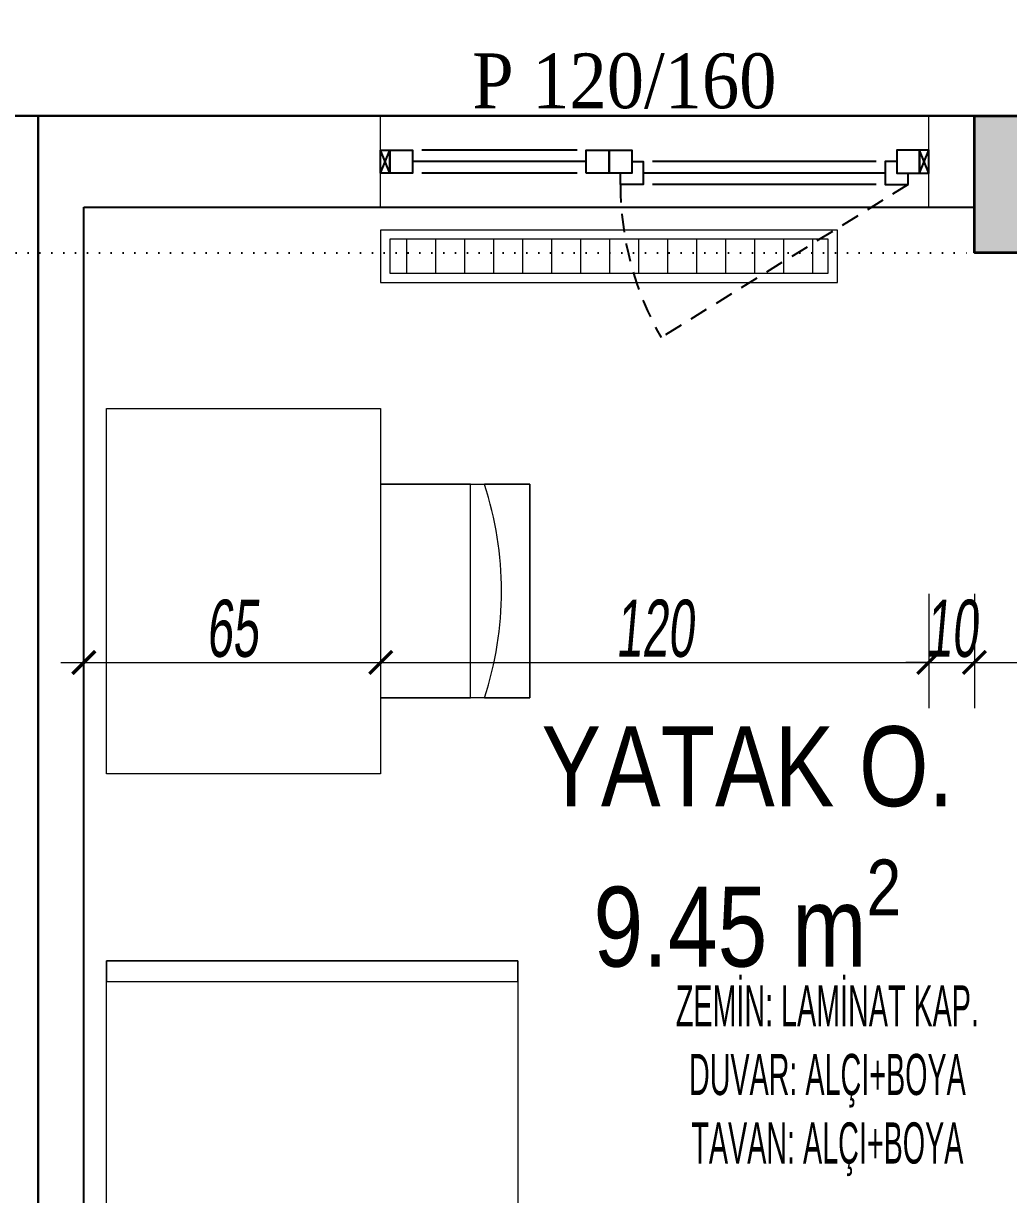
# Model space of a CAD drawing. Header units: millimetres. Extents: x -2145 to 33996, y -835 to 2363.
# Drawn here: x 15086.3 to 15302, y 603.4 to 859.9 of the extents above; entities that cross this region are included whole.
import ezdxf

# ---------------------------------------------------------------- set-up
doc = ezdxf.new("R2010")
doc.units = ezdxf.units.MM
for name, pattern in [('DASHDOT', [1, 0.5, -0.25, 0, -0.25]), ('DOT', [0.25, 0, -0.25]), ('HIDDEN', [9.525, 6.35, -3.175]), ('KESIK', [0.325, 0.2, -0.125])]:
    doc.linetypes.add(name, pattern=pattern)
for name, color, linetype in [('0 @ 1', 7, 'Continuous'), ('m_doğrama_aluminyum', 105, 'Continuous'), ('NET_KİRİŞ', 253, 'DOT'), ('NET_POZ', 41, 'Continuous'), ('T-MAH-AD', 7, 'Continuous')]:
    doc.layers.add(name, color=color, linetype=linetype)
doc.layers.add('ALAN', color=3, linetype='Continuous', lineweight=25, plot=False)
for name, color, linetype, lineweight in [('EMSAL HESAP', 1, 'Continuous', 30), ('MM-TEFRIS', 173, 'Continuous', 5), ('NET_AKS', 251, 'DASHDOT', 9), ('NET_DUVAR', 150, 'Continuous', 18), ('NET_IZDUSUM', 251, 'HIDDEN', 5), ('NET_KOLON_TARAMA', 8, 'Continuous', 0), ('NET_RADYATOR', 30, 'Continuous', 0), ('NET_TAŞIYICI', 1, 'Continuous', 35), ('NET_ÖLÇÜ DIŞ', 235, 'Continuous', 9), ('NET_ÖLÇÜ İÇ', 54, 'Continuous', 9), ('TEFRIS_TWA', 173, 'Continuous', 9)]:
    doc.layers.add(name, color=color, linetype=linetype, lineweight=lineweight)
doc.layers.add('TEFRIS_YENI_TWA', color=7, linetype='Continuous', true_color=0xb5b5b5)
doc.styles.add('ARIALTR', font='arial.ttf', dxfattribs={"width": 0.8, "height": 22.5})
doc.styles.add('BODRUM', font='swisscl.ttf', dxfattribs={"width": 0.8, "oblique": 5})
doc.styles.get("Standard").update_dxf_attribs({"font": 'arial.ttf'})
doc.styles.add('TGS SAYILAR', font='times.ttf', dxfattribs={"width": 0.7})
doc.dimstyles.new('olcu-50', dxfattribs={"dimscale": 0, "dimtxt": 12.5, "dimasz": 5, "dimexe": 10, "dimexo": 10, "dimgap": 1, "dimtad": 1, "dimdec": 1, "dimzin": 12, "dimtxsty": 'BODRUM', "dimblk": 'ARCHTICK', "dimcen": 8, "dimdle": 5, "dimclrd": 256, "dimclre": 256, "dimclrt": 256, "dimadec": 0, "dimazin": 2, "dimtfac": 1, "dimtdec": 1, "dimtix": 1, "dimtmove": 0, "dimatfit": 3, "dimldrblk": 'ARCHTICK', "dimfxl": 15, "dimfxlon": 1, "dimlwd": -1, "dimlwe": -1, "dimarcsym": 0})

# ---------------------------------------------------------------- blocks, each defined once
blk = doc.blocks.new('*U609')
at = {"layer": 'MM-TEFRIS'}
blk.add_line((30.69, 34.62), (45, 34.62), dxfattribs=at)
for points in [[(-45, 95), (-95, 95), (-95, 45), (-45, 45)], [(45, 95), (45, 90), (-45, 90), (-45, 95)], [(-45, 95), (45, 95), (45, -95), (-45, -95)], [(-45, 95), (45, 95), (45, -95), (-45, -95)], [(45, -95), (45, -90.5), (-45, -90.5), (-45, -95)]]:
    blk.add_lwpolyline(points, close=True, dxfattribs=at)
blk.add_lwpolyline([(-33.02, 78.3, -0.414214), (-29.02, 82.3), (29.02, 82.3, -0.414214), (33.02, 78.3), (33.02, 50.74, -0.414214), (29.02, 46.74), (-29.02, 46.74, -0.414214), (-33.02, 50.74)], format="xyb", close=True, dxfattribs=at)
blk.add_lwpolyline([(30.69, 34.62), (-30, -0.62), (-45, 17.38), (28.74, 34.62), (30.69, 34.62)], dxfattribs=at)
blk = doc.blocks.new('*U537')
at = {"layer": 'TEFRIS_TWA', "lineweight": 9}
for p, q in [((-40, 27.5), (40, 27.5)), ((-40, -32.5), (-40, 27.5)), ((40, 27.5), (40, -32.5)), ((40, -32.5), (-40, -32.5)), ((-23.38, -32.5), (-23.38, -52.15)), ((23.38, -52.15), (23.38, -32.5)), ((-23.38, -52.15), (23.38, -52.15)), ((-23.38, -55.25), (-23.38, -65.15)), ((23.38, -65.15), (23.38, -55.25)), ((-23.38, -65.15), (23.38, -65.15))]:
    blk.add_line(p, q, dxfattribs=at)
at = {"layer": 'TEFRIS_TWA'}
for p, q in [((-40, 27.5), (40, 27.5)), ((-40, -32.5), (-40, 27.5)), ((40, 27.5), (40, -32.5)), ((-23.38, -32.5), (-40, -32.5)), ((-23.38, -65.15), (-23.38, -32.5)), ((40, -32.5), (23.38, -32.5)), ((23.38, -32.5), (23.38, -65.15)), ((23.38, -65.15), (-23.38, -65.15))]:
    blk.add_line(p, q, dxfattribs=at)
at = {"layer": 'TEFRIS_TWA', "lineweight": 9}
blk.add_arc((0, 16.37), 75.33, 251.9236, 288.0764, dxfattribs=at)
blk = doc.blocks.new('A$Cec846f78')
at = {"layer": 'NET_TAŞIYICI'}
blk.add_lwpolyline([(-625, 950), (-625, 980), (-545, 980), (-545, 950)], close=True, dxfattribs=at)
blk = doc.blocks.new('A$Ca5374770')
at = {"layer": 'NET_KOLON_TARAMA'}
h = blk.add_hatch(dxfattribs=at)
h.set_pattern_fill('ANSI33', color=256)
h.paths.add_polyline_path([(1115, 0), (1115, 235), (1090, 235), (1090, 225), (1090, 0)])
h.paths.add_polyline_path([(890, 0), (890, 225), (890, 235), (865, 235), (865, 0)])
h.paths.add_polyline_path([(1580, 30), (1580, 0), (1660, 0), (1660, 30)])
h.paths.add_polyline_path([(1620, 455), (1620, 385), (1660, 385), (1660, 455)])
h.paths.add_polyline_path([(80, 950), (80, 980), (0, 980), (0, 950)])
h.paths.add_polyline_path([(1580, 980), (1580, 950), (1660, 950), (1660, 980)])
h.paths.add_polyline_path([(1035, 980), (1035, 950), (1115, 950), (1115, 980)])
h.paths.add_polyline_path([(625, 950), (625, 980), (545, 980), (545, 950)])
h.paths.add_polyline_path([(80, 0), (80, 30), (0, 30), (0, 0)])
h.paths.add_polyline_path([(1051, 425), (1051, 385), (1121, 385), (1121, 425)])
h.paths.add_polyline_path([(609, 385), (609, 425), (539, 425), (539, 385)])
h.paths.add_polyline_path([(585, 0), (585, 30), (505, 30), (505, 0)])
h.paths.add_polyline_path([(40, 385), (40, 455), (0, 455), (0, 385)])
at = {"layer": 'NET_TAŞIYICI', "xscale": -1}
blk.add_blockref('A$Cec846f78', (0, 0), dxfattribs=at)
blk = doc.blocks.new('A$C376B3C2F')
at = {"layer": 'TEFRIS_TWA'}
h = blk.add_hatch(dxfattribs=at)
h.set_pattern_fill('ANSI31', color=256, scale=2, angle=45)
h.set_pattern_definition([(90, (-446290.603, -4424726.5194), (-6.35, 0), [])])
h.paths.add_polyline_path([(48, 2), (-48, 2), (-48, 9.45), (48, 9.45)])
for points in [[(50, 0), (-50, 0), (-50, 11.45), (50, 11.45)], [(48, 2), (-48, 2), (-48, 9.45), (48, 9.45)]]:
    blk.add_lwpolyline(points, close=True, dxfattribs=at)
blk = doc.blocks.new('A$C5ec6af74')
at = {"layer": 'NET_AKS', "ltscale": 75}
blk.add_line((1125, 980), (-1195, 980), dxfattribs=at)
blk = doc.blocks.new('_ArchTick')
at = {"color": 0, "linetype": 'ByBlock', "const_width": 0.15}
blk.add_lwpolyline([(-0.5, -0.5), (0.5, 0.5)], dxfattribs=at)
blk = doc.blocks.new('*D945')
at = {"layer": 'Defpoints', "color": 0, "transparency": 16777216}
for p in [(15099.48, 819.61), (15164.48, 819.61), (15164.48, 719.95)]:
    blk.add_point(p, dxfattribs=at)
at = {"layer": 'NET_ÖLÇÜ İÇ', "transparency": 16777216}
for p, q in [((15099.48, 734.95), (15099.48, 709.95)), ((15164.48, 734.95), (15164.48, 709.95)), ((15094.48, 719.95), (15169.48, 719.95))]:
    blk.add_line(p, q, dxfattribs=at)
at = {"layer": 'NET_ÖLÇÜ İÇ', "transparency": 16777216, "xscale": 5, "yscale": 5, "zscale": 5, "rotation": 180}
blk.add_blockref('_ArchTick', (15099.48, 719.95), dxfattribs=at)
at = {"layer": 'NET_ÖLÇÜ İÇ', "transparency": 16777216, "xscale": 5, "yscale": 5, "zscale": 5}
blk.add_blockref('_ArchTick', (15164.48, 719.95), dxfattribs=at)
at = {"layer": 'NET_ÖLÇÜ İÇ', "transparency": 16777216, "insert": (15131.98, 727.35), "char_height": 12.5, "attachment_point": 5, "style": 'BODRUM'}
blk.add_mtext('65', dxfattribs=at)
blk = doc.blocks.new('*D946')
at = {"layer": 'Defpoints', "color": 0, "transparency": 16777216}
for p in [(15164.48, 819.61), (15284.48, 819.61), (15284.48, 719.95)]:
    blk.add_point(p, dxfattribs=at)
at = {"layer": 'NET_ÖLÇÜ İÇ', "transparency": 16777216}
for p, q in [((15164.48, 734.95), (15164.48, 709.95)), ((15284.48, 734.95), (15284.48, 709.95)), ((15159.48, 719.95), (15289.48, 719.95))]:
    blk.add_line(p, q, dxfattribs=at)
at = {"layer": 'NET_ÖLÇÜ İÇ', "transparency": 16777216, "xscale": 5, "yscale": 5, "zscale": 5, "rotation": 180}
blk.add_blockref('_ArchTick', (15164.48, 719.95), dxfattribs=at)
at = {"layer": 'NET_ÖLÇÜ İÇ', "transparency": 16777216, "xscale": 5, "yscale": 5, "zscale": 5}
blk.add_blockref('_ArchTick', (15284.48, 719.95), dxfattribs=at)
at = {"layer": 'NET_ÖLÇÜ İÇ', "transparency": 16777216, "insert": (15224.48, 727.35), "char_height": 12.5, "attachment_point": 5, "style": 'BODRUM'}
blk.add_mtext('120', dxfattribs=at)
blk = doc.blocks.new('*D947')
at = {"layer": 'Defpoints', "color": 0, "transparency": 16777216}
for p in [(15284.48, 819.61), (15294.48, 809.61), (15294.48, 719.95)]:
    blk.add_point(p, dxfattribs=at)
at = {"layer": 'NET_ÖLÇÜ İÇ', "transparency": 16777216}
for p, q in [((15284.48, 734.95), (15284.48, 709.95)), ((15294.48, 734.95), (15294.48, 709.95)), ((15284.48, 719.95), (15279.48, 719.95)), ((15284.48, 719.95), (15294.48, 719.95)), ((15294.48, 719.95), (15299.48, 719.95))]:
    blk.add_line(p, q, dxfattribs=at)
at = {"layer": 'NET_ÖLÇÜ İÇ', "transparency": 16777216, "xscale": 5, "yscale": 5, "zscale": 5}
blk.add_blockref('_ArchTick', (15284.48, 719.95), dxfattribs=at)
at = {"layer": 'NET_ÖLÇÜ İÇ', "transparency": 16777216, "xscale": 5, "yscale": 5, "zscale": 5, "rotation": 180}
blk.add_blockref('_ArchTick', (15294.48, 719.95), dxfattribs=at)
at = {"layer": 'NET_ÖLÇÜ İÇ', "transparency": 16777216, "insert": (15289.48, 727.35), "char_height": 12.5, "attachment_point": 5, "style": 'BODRUM'}
blk.add_mtext('10', dxfattribs=at)
blk = doc.blocks.new('*D948')
at = {"layer": 'Defpoints', "color": 0, "transparency": 16777216}
for p in [(15294.48, 809.61), (15364.48, 719.95), (15364.48, 719.95)]:
    blk.add_point(p, dxfattribs=at)
at = {"layer": 'NET_ÖLÇÜ İÇ', "transparency": 16777216}
for p, q in [((15294.48, 734.95), (15294.48, 709.95)), ((15289.48, 719.95), (15369.48, 719.95)), ((15364.48, 719.95), (15364.48, 709.95))]:
    blk.add_line(p, q, dxfattribs=at)
at = {"layer": 'NET_ÖLÇÜ İÇ', "transparency": 16777216, "xscale": 5, "yscale": 5, "zscale": 5, "rotation": 180}
blk.add_blockref('_ArchTick', (15294.48, 719.95), dxfattribs=at)
at = {"layer": 'NET_ÖLÇÜ İÇ', "transparency": 16777216, "xscale": 5, "yscale": 5, "zscale": 5}
blk.add_blockref('_ArchTick', (15364.48, 719.95), dxfattribs=at)
at = {"layer": 'NET_ÖLÇÜ İÇ', "transparency": 16777216, "insert": (15329.48, 727.35), "char_height": 12.5, "attachment_point": 5, "style": 'BODRUM'}
blk.add_mtext('70', dxfattribs=at)
blk = doc.blocks.new('A$Cb9b20b1b')
at = {"layer": 'NET_KİRİŞ', "ltscale": 10}
for p, q in [((145, 745), (-265, 745)), ((145, 715), (-265, 715))]:
    blk.add_line(p, q, dxfattribs=at)
blk = doc.blocks.new('*D1347')
at = {"layer": 'Defpoints', "color": 0, "transparency": 16777216}
for p in [(15164.48, 929.15), (15014.48, 839.61), (15164.48, 839.61)]:
    blk.add_point(p, dxfattribs=at)
at = {"layer": 'NET_ÖLÇÜ DIŞ', "transparency": 16777216}
for p, q in [((15014.48, 914.15), (15014.48, 939.15)), ((15164.48, 914.15), (15164.48, 939.15)), ((15009.48, 929.15), (15169.48, 929.15))]:
    blk.add_line(p, q, dxfattribs=at)
at = {"layer": 'NET_ÖLÇÜ DIŞ', "transparency": 16777216, "xscale": 5, "yscale": 5, "zscale": 5, "rotation": 180}
blk.add_blockref('_ArchTick', (15014.48, 929.15), dxfattribs=at)
at = {"layer": 'NET_ÖLÇÜ DIŞ', "transparency": 16777216, "xscale": 5, "yscale": 5, "zscale": 5}
blk.add_blockref('_ArchTick', (15164.48, 929.15), dxfattribs=at)
at = {"layer": 'NET_ÖLÇÜ DIŞ', "transparency": 16777216, "insert": (15089.48, 936.55), "char_height": 12.5, "attachment_point": 5, "style": 'BODRUM'}
blk.add_mtext('150', dxfattribs=at)
blk = doc.blocks.new('*D1348')
at = {"layer": 'Defpoints', "color": 0, "transparency": 16777216}
for p in [(15284.48, 929.15), (15164.48, 839.61), (15284.48, 839.61)]:
    blk.add_point(p, dxfattribs=at)
at = {"layer": 'NET_ÖLÇÜ DIŞ', "transparency": 16777216}
for p, q in [((15164.48, 914.15), (15164.48, 939.15)), ((15284.48, 914.15), (15284.48, 939.15)), ((15159.48, 929.15), (15289.48, 929.15))]:
    blk.add_line(p, q, dxfattribs=at)
at = {"layer": 'NET_ÖLÇÜ DIŞ', "transparency": 16777216, "xscale": 5, "yscale": 5, "zscale": 5, "rotation": 180}
blk.add_blockref('_ArchTick', (15164.48, 929.15), dxfattribs=at)
at = {"layer": 'NET_ÖLÇÜ DIŞ', "transparency": 16777216, "xscale": 5, "yscale": 5, "zscale": 5}
blk.add_blockref('_ArchTick', (15284.48, 929.15), dxfattribs=at)
at = {"layer": 'NET_ÖLÇÜ DIŞ', "transparency": 16777216, "insert": (15224.48, 936.55), "char_height": 12.5, "attachment_point": 5, "style": 'BODRUM'}
blk.add_mtext('120', dxfattribs=at)
blk = doc.blocks.new('*D1349')
at = {"layer": 'Defpoints', "color": 0, "transparency": 16777216}
for p in [(15649.48, 929.15), (15284.48, 839.61), (15649.48, 839.61)]:
    blk.add_point(p, dxfattribs=at)
at = {"layer": 'NET_ÖLÇÜ DIŞ', "transparency": 16777216}
for p, q in [((15284.48, 914.15), (15284.48, 939.15)), ((15649.48, 914.15), (15649.48, 939.15)), ((15279.48, 929.15), (15654.48, 929.15))]:
    blk.add_line(p, q, dxfattribs=at)
at = {"layer": 'NET_ÖLÇÜ DIŞ', "transparency": 16777216, "xscale": 5, "yscale": 5, "zscale": 5, "rotation": 180}
blk.add_blockref('_ArchTick', (15284.48, 929.15), dxfattribs=at)
at = {"layer": 'NET_ÖLÇÜ DIŞ', "transparency": 16777216, "xscale": 5, "yscale": 5, "zscale": 5}
blk.add_blockref('_ArchTick', (15649.48, 929.15), dxfattribs=at)
at = {"layer": 'NET_ÖLÇÜ DIŞ', "transparency": 16777216, "insert": (15466.98, 936.56), "char_height": 12.5, "attachment_point": 5, "style": 'BODRUM'}
blk.add_mtext('365', dxfattribs=at)
blk = doc.blocks.new('*U2248')
at = {"layer": 'm_doğrama_aluminyum', "linetype": 'KESIK', "ltscale": 0.2}
blk.add_line((-3015.1746, -58.1938, 0), (-3014.6338, -57.8585, 0), dxfattribs=at)
blk.add_line((-3015.1746, -58.1938, 0), (-3014.6338, -57.8585, 0), dxfattribs=at)
at = {"layer": 'm_doğrama_aluminyum', "elevation": 0}
for points in [[(-3015.1746, -58.1938), (-3015.1746, -58.2188)], [(-3015.1496, -58.2438), (-3015.1246, -58.2438), (-3015.1246, -58.1938), (-3015.1746, -58.1938)], [(-3015.1046, -58.1938), (-3014.6146, -58.1938)], [(-3014.5696, -58.2438), (-3014.5946, -58.2438), (-3014.5946, -58.1938), (-3014.5446, -58.1938)], [(-3014.5446, -58.1938), (-3014.5446, -58.2188)], [(-3015.1996, -58.2188), (-3015.2196, -58.2188), (-3015.2196, -58.2688), (-3015.1996, -58.2688), (-3015.1996, -58.2188)], [(-3015.1996, -58.2188), (-3015.2196, -58.2688)], [(-3015.2196, -58.2188), (-3015.1996, -58.2688)], [(-3015.1996, -58.2188), (-3015.1996, -58.2688), (-3015.1496, -58.2688), (-3015.1496, -58.2188), (-3015.1996, -58.2188)], [(-3015.1246, -58.2188), (-3014.5946, -58.2188)], [(-3014.5196, -58.2188), (-3014.5196, -58.2688), (-3014.5696, -58.2688), (-3014.5696, -58.2188), (-3014.5196, -58.2188)], [(-3014.4696, -58.2188), (-3014.4696, -58.2688), (-3014.5196, -58.2688), (-3014.5196, -58.2188), (-3014.4696, -58.2188)], [(-3014.4496, -58.2188), (-3014.1096, -58.2188)], [(-3014.0396, -58.2188), (-3014.0396, -58.2688), (-3014.0896, -58.2688), (-3014.0896, -58.2188), (-3014.0396, -58.2188)], [(-3014.0396, -58.2188), (-3014.0196, -58.2188), (-3014.0196, -58.2688), (-3014.0396, -58.2688), (-3014.0396, -58.2188)], [(-3014.0396, -58.2188), (-3014.0196, -58.2688)], [(-3014.0196, -58.2188), (-3014.0396, -58.2688)], [(-3015.1046, -58.2438), (-3014.6146, -58.2438)], [(-3014.4696, -58.2438), (-3014.0896, -58.2438)], [(-3014.4496, -58.2688), (-3014.1096, -58.2688)]]:
    blk.add_lwpolyline(points, dxfattribs=at)
at = {"layer": 'm_doğrama_aluminyum', "linetype": 'KESIK', "ltscale": 0.2}
blk.add_arc((-3015.2196, -58.1938, 0), 0.675, 359.9828, 29.7904, dxfattribs=at)

msp = doc.modelspace()

# ---------------------------------------------------------------- linework, layer by layer
at = {"layer": 'ALAN'}
for points in [[(16089.48, 839.61), (14089.48, 839.61), (14089.48, 244.61), (14109.48, 244.61), (14109.48, -140.39), (16069.48, -140.39), (16069.48, 244.61), (16089.48, 244.61)], [(15099.48, 819.61), (15294.48, 819.61), (15294.48, 809.61), (15364.48, 809.61), (15364.48, 459.61), (15099.48, 459.61)]]:
    msp.add_lwpolyline(points, close=True, dxfattribs=at)
at = {"layer": 'EMSAL HESAP'}
for points in [[(14089.48, 512.11), (14089.48, 839.61), (15089.48, 839.61), (15089.48, 459.61), (15064.48, 459.61), (15064.48, 254.61), (14669.48, 254.61), (14669.48, 512.11)], [(16089.48, 512.11), (16089.48, 839.61), (15089.48, 839.61), (15089.48, 459.61), (15114.48, 459.61), (15114.48, 254.61), (15509.48, 254.61), (15509.48, 512.11)]]:
    msp.add_lwpolyline(points, close=True, dxfattribs=at)
at = {"layer": 'NET_DUVAR'}
for p, q in [((15164.48, 839.61), (15014.48, 839.61)), ((15164.48, 819.61), (15164.48, 839.61)), ((15294.48, 839.61), (15284.48, 839.61)), ((15284.48, 819.61), (15284.48, 839.61)), ((15164.48, 819.61), (15099.48, 819.61)), ((15099.48, 819.61), (15099.48, 459.61)), ((15294.48, 819.61), (15284.48, 819.61))]:
    msp.add_line(p, q, dxfattribs=at)
at = {"layer": 'NET_IZDUSUM', "ltscale": 2.5}
msp.add_lwpolyline([(15919.48, 839.61), (14259.48, 839.61), (14259.48, -140.39), (15919.48, -140.39)], close=True, dxfattribs=at)

# ---------------------------------------------------------------- block references
at = {"layer": '0 @ 1', "rotation": 180.0000000155927}
msp.add_blockref('*U609', (15149.48, 559.61), dxfattribs=at)
at = {"layer": 'm_doğrama_aluminyum', "xscale": 100, "yscale": 100, "zscale": 100, "rotation": 180}
msp.add_blockref('*U2248', (-286237.48, -4994.77, 0), dxfattribs=at)
at = {"layer": 'NET_AKS'}
msp.add_blockref('A$C5ec6af74', (15124.48, -140.39), dxfattribs=at)
at = {"layer": 'NET_KİRİŞ', "xscale": -1}
msp.add_blockref('A$Cb9b20b1b', (15029.48, 94.61), dxfattribs=at)
at = {"layer": 'NET_RADYATOR', "xscale": -1, "rotation": 180}
msp.add_blockref('A$C376B3C2F', (15214.48, 814.61), dxfattribs=at)
at = {"layer": 'NET_TAŞIYICI', "xscale": -1}
msp.add_blockref('A$Ca5374770', (15919.48, -140.39), dxfattribs=at)
at = {"layer": 'TEFRIS_YENI_TWA', "rotation": 90.00000000000001}
msp.add_blockref('*U537', (15131.98, 735.57), dxfattribs=at)

# ---------------------------------------------------------------- texts
at = {"layer": 'NET_POZ', "style": 'TGS SAYILAR', "width": 0.9}
msp.add_text('P 120/160', height=12, dxfattribs=at).set_placement((15184.53, 841.3))
at = {"layer": 'NET_POZ', "insert": (15262.3, 607.47), "char_height": 9, "width": 105.1157, "attachment_point": 8}
msp.add_mtext('{\\W0.5;ZEMİN: LAMİNAT KAP.\\PDUVAR: ALÇI+BOYA\\PTAVAN: ALÇI+BOYA}', dxfattribs=at)
at = {"layer": 'T-MAH-AD', "insert": (15244.78, 705.98), "char_height": 17.5, "width": 121.1216, "attachment_point": 2, "style": 'ARIALTR'}
msp.add_mtext('\\A1;YATAK O.\\P9.45 m{\\H0.7x;\\S2^ ;}', dxfattribs=at)

# ---------------------------------------------------------------- dimensions: what is measured, and where the dimension line sits
at = {"layer": 'NET_ÖLÇÜ DIŞ'}
for base, p1, p2, picture, middle in [((15164.48, 929.15), (15014.48, 839.61), (15164.48, 839.61), '*D1347', (15089.48, 936.55)), ((15284.48, 929.15), (15164.48, 839.61), (15284.48, 839.61), '*D1348', (15224.48, 936.55)), ((15649.48, 929.15), (15284.48, 839.61), (15649.48, 839.61), '*D1349', (15466.98, 936.56))]:
    dim = msp.add_linear_dim(base=base, p1=p1, p2=p2, angle=180, dimstyle='olcu-50', override={"dimscale": 1, "dimtmove": 1}, dxfattribs=at)
    dim.commit()
    dim.dimension.update_dxf_attribs({"geometry": picture, "text_midpoint": middle})
at = {"layer": 'NET_ÖLÇÜ İÇ'}
dim = msp.add_aligned_dim(p1=(15099.48, 819.61), p2=(15164.48, 819.61), distance=-99.66, dimstyle='olcu-50', override={"dimscale": 1}, dxfattribs=at)
dim.commit()
dim.dimension.update_dxf_attribs({"geometry": '*D945', "text_midpoint": (15131.98, 727.35)})
for base, p1, p2, picture, middle in [((15284.48, 719.95), (15164.48, 819.61), (15284.48, 819.61), '*D946', (15224.48, 727.35)), ((15294.48, 719.95), (15284.48, 819.61), (15294.48, 809.61), '*D947', (15289.48, 727.35)), ((15364.48, 719.95), (15294.48, 809.61), (15364.48, 719.95), '*D948', (15329.48, 727.35))]:
    dim = msp.add_linear_dim(base=base, p1=p1, p2=p2, angle=180, dimstyle='olcu-50', override={"dimscale": 1, "dimtmove": 1}, dxfattribs=at)
    dim.commit()
    dim.dimension.update_dxf_attribs({"geometry": picture, "text_midpoint": middle})

doc.saveas('drawing.dxf')
